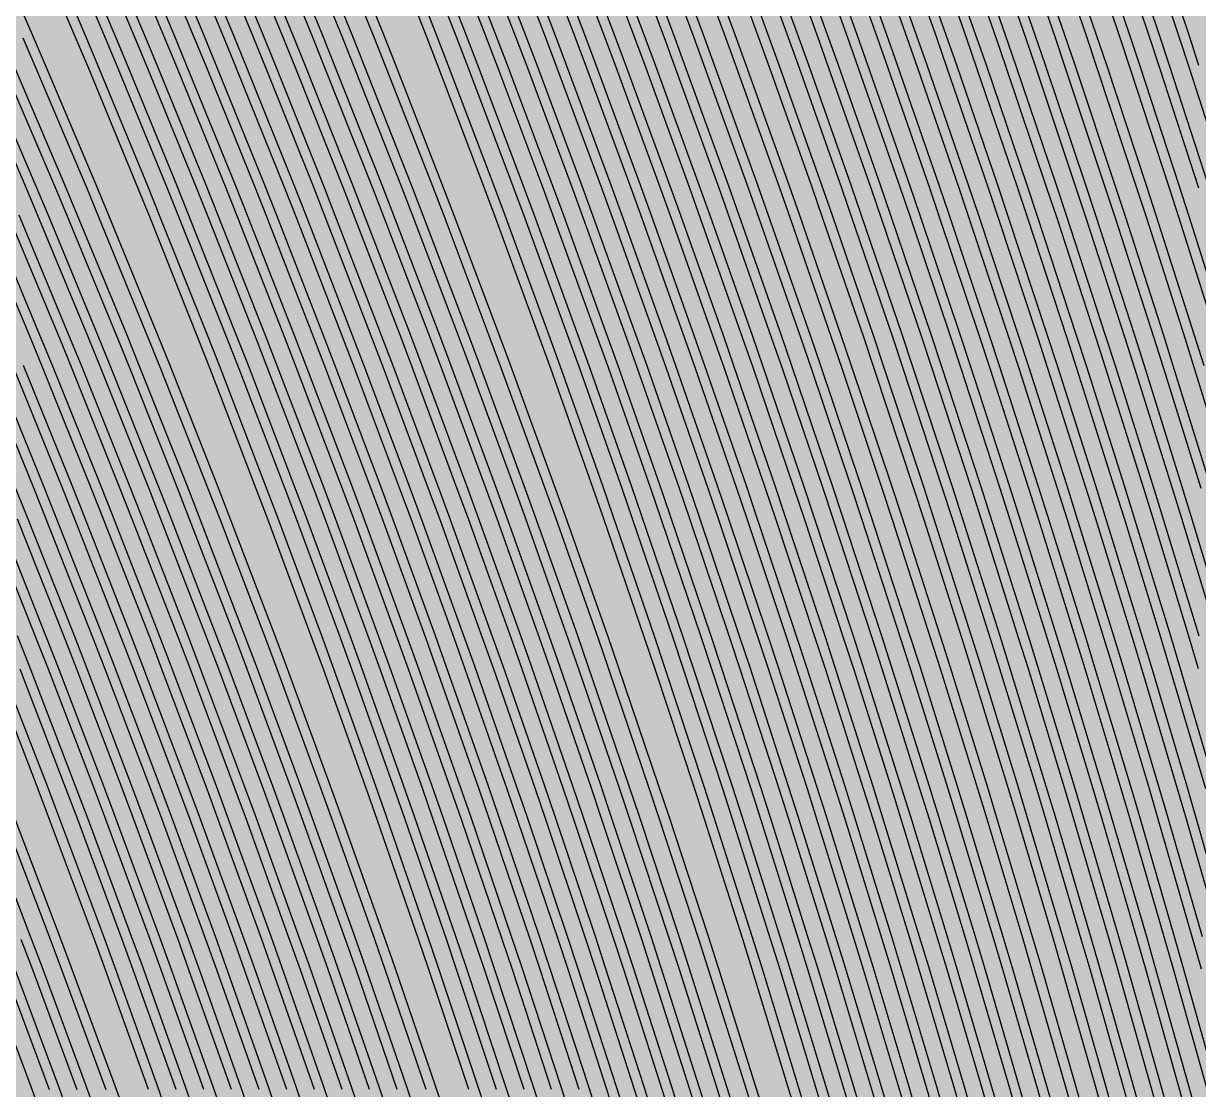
# Model space of a CAD drawing. Header units: metres. Extents: x -7240 to 10960, y -29667 to 1823.
# Drawn here: x 732.9 to 977.2, y -16767.3 to -16545.6 of the extents above; entities that cross this region are included whole.
import ezdxf

# ---------------------------------------------------------------- set-up
doc = ezdxf.new("R2010")
doc.units = ezdxf.units.M
doc.layers.add('Metal1', color=4, linetype='CONTINUOUS')
doc.layers.add('Polyimide', color=7, linetype='CONTINUOUS')

msp = doc.modelspace()

# ---------------------------------------------------------------- hatches: boundary and pattern name
at = {"layer": 'Polyimide'}
msp.add_hatch(color=7, dxfattribs=at).paths.add_polyline_path([(4088.45, -11806.89), (4098.72, -11851.21), (4115.58, -11893.47), (4138.63, -11932.7), (4167.35, -11967.99), (4201.08, -11998.53), (4239.03, -12023.62), (4280.35, -12042.68), (4349.18, -12073.73), (4413.2, -12113.76), (4471.26, -12162.04), (4522.3, -12217.69), (4565.39, -12279.7), (4599.74, -12346.94), (4624.73, -12418.19), (4639.91, -12492.16), (4645, -12567.5), (4639.91, -12642.84), (4624.73, -12716.8), (4599.74, -12788.06), (4565.39, -12855.3), (4522.3, -12917.31), (4471.26, -12972.96), (4413.2, -13021.24), (4349.18, -13061.27), (4280.35, -13092.32), (4239.03, -13111.38), (4201.08, -13136.47), (4167.35, -13167.01), (4138.63, -13202.3), (4115.58, -13241.52), (4098.72, -13283.78), (4088.45, -13328.11), (4085, -13373.48), (4085, -13567.5), (4099.45, -13861.55), (4142.64, -14152.77), (4214.18, -14438.35), (4313.36, -14715.55), (4439.24, -14981.69), (4590.59, -15234.21), (4765.97, -15470.68), (4963.68, -15688.82), (5181.82, -15886.53), (5418.29, -16061.91), (5670.81, -16213.26), (5936.95, -16339.14), (6214.15, -16438.32), (6499.73, -16509.85), (6790.95, -16553.05), (7085, -16567.5), (9960.38, -16567.5), (10038.79, -16571.35), (10116.45, -16582.87), (10192.6, -16601.95), (10266.52, -16628.4), (10337.49, -16661.96), (10404.83, -16702.32), (10467.89, -16749.09), (10526.06, -16801.81), (10578.78, -16859.98), (10625.55, -16923.04), (10665.91, -16990.38), (10699.48, -17061.35), (10725.93, -17135.27), (10745, -17211.43), (10756.52, -17289.08), (10760.38, -17367.5), (10760.38, -21957.3), (10721.61, -22012.91), (10685.97, -22070.59), (10653.58, -22130.14), (10624.53, -22191.39), (10598.92, -22254.16), (10576.82, -22318.25), (10558.3, -22383.46), (10543.41, -22449.6), (10532.21, -22516.46), (10524.72, -22583.84), (10520.97, -22651.53), (10520.97, -22719.32), (10524.72, -22787.01), (10532.21, -22854.38), (10543.41, -22921.24), (10558.3, -22987.38), (10576.82, -23052.6), (10598.92, -23116.68), (10624.53, -23179.45), (10653.58, -23240.71), (10685.97, -23300.26), (10721.61, -23357.93), (10760.38, -23413.54), (10760.38, -28667.5), (10756.52, -28745.91), (10745, -28823.57), (10725.93, -28899.73), (10699.48, -28973.65), (10665.91, -29044.62), (10625.55, -29111.96), (10578.78, -29175.01), (10526.06, -29233.19), (10467.89, -29285.91), (10404.83, -29332.68), (10337.49, -29373.04), (10266.52, -29406.6), (10192.6, -29433.05), (10116.45, -29452.13), (10038.79, -29463.65), (9960.38, -29467.5), (-6239.63, -29467.5), (-6318.04, -29463.65), (-6395.7, -29452.13), (-6471.85, -29433.05), (-6545.77, -29406.6), (-6616.74, -29373.04), (-6684.08, -29332.68), (-6747.14, -29285.91), (-6805.31, -29233.19), (-6858.03, -29175.01), (-6904.8, -29111.96), (-6945.16, -29044.62), (-6978.73, -28973.65), (-7005.18, -28899.73), (-7024.25, -28823.57), (-7035.77, -28745.91), (-7039.63, -28667.5), (-7039.63, -23426.32), (-6999.36, -23370.07), (-6962.33, -23311.63), (-6928.66, -23251.2), (-6898.45, -23188.96), (-6871.81, -23125.12), (-6848.81, -23059.88), (-6829.53, -22993.44), (-6814.04, -22926.02), (-6802.37, -22857.83), (-6794.57, -22789.09), (-6790.67, -22720.02), (-6790.67, -22650.84), (-6794.57, -22581.77), (-6802.37, -22513.03), (-6814.04, -22444.84), (-6829.53, -22377.42), (-6848.81, -22310.98), (-6871.81, -22245.74), (-6898.45, -22181.89), (-6928.66, -22119.66), (-6962.33, -22059.22), (-6999.36, -22000.79), (-7039.63, -21944.54), (-7039.63, -17367.5), (-7035.77, -17289.08), (-7024.25, -17211.43), (-7005.18, -17135.27), (-6978.73, -17061.35), (-6945.16, -16990.38), (-6904.8, -16923.04), (-6858.03, -16859.98), (-6805.31, -16801.81), (-6747.14, -16749.09), (-6684.08, -16702.32), (-6616.74, -16661.96), (-6545.77, -16628.4), (-6471.85, -16601.95), (-6395.7, -16582.87), (-6318.04, -16571.35), (-6239.63, -16567.5), (-3334, -16567.5), (-3039.95, -16553.05), (-2748.73, -16509.85), (-2463.15, -16438.32), (-2185.95, -16339.14), (-1919.81, -16213.26), (-1667.29, -16061.91), (-1430.82, -15886.53), (-1212.68, -15688.82), (-1014.97, -15470.68), (-839.59, -15234.21), (-688.24, -14981.69), (-562.36, -14715.55), (-463.18, -14438.35), (-391.64, -14152.77), (-348.45, -13861.55), (-334, -13567.5), (-334, -13373.48), (-337.45, -13328.11), (-347.72, -13283.78), (-364.58, -13241.52), (-387.63, -13202.3), (-416.35, -13167.01), (-450.08, -13136.47), (-488.03, -13111.38), (-529.35, -13092.32), (-529.35, -13092.32), (-598.18, -13061.27), (-662.2, -13021.24), (-720.26, -12972.96), (-771.3, -12917.31), (-814.39, -12855.3), (-848.74, -12788.06), (-873.73, -12716.8), (-888.91, -12642.84), (-894, -12567.5), (-888.91, -12492.16), (-873.73, -12418.19), (-848.74, -12346.94), (-814.39, -12279.7), (-771.3, -12217.69), (-720.26, -12162.04), (-662.2, -12113.76), (-598.18, -12073.73), (-529.35, -12042.68), (-488.03, -12023.62), (-450.08, -11998.53), (-416.35, -11967.99), (-387.63, -11932.7), (-364.58, -11893.47), (-347.72, -11851.21), (-337.45, -11806.89), (-334, -11761.52), (-334, -11074.31), (-337.45, -11028.94), (-347.72, -10984.62), (-364.58, -10942.36), (-387.63, -10903.13), (-416.35, -10867.84), (-450.08, -10837.3), (-488.03, -10812.21), (-529.35, -10793.16), (-529.35, -10793.16), (-598.18, -10762.1), (-662.2, -10722.07), (-720.26, -10673.8), (-771.3, -10618.15), (-814.39, -10556.13), (-848.74, -10488.89), (-873.73, -10417.64), (-888.91, -10343.67), (-894, -10268.33), (-888.91, -10192.99), (-873.73, -10119.03), (-848.74, -10047.77), (-814.39, -9980.53), (-771.3, -9918.52), (-720.26, -9862.87), (-662.2, -9814.59), (-598.18, -9774.56), (-529.35, -9743.51), (-488.03, -9724.45), (-450.08, -9699.36), (-416.35, -9668.82), (-387.63, -9633.53), (-364.58, -9594.31), (-347.72, -9552.05), (-337.45, -9507.72), (-334, -9462.35), (-334, -8775.14), (-337.45, -8729.78), (-347.72, -8685.45), (-364.58, -8643.19), (-387.63, -8603.96), (-416.35, -8568.68), (-450.08, -8538.14), (-488.03, -8513.05), (-529.35, -8493.99), (-529.35, -8493.99), (-598.18, -8462.94), (-662.2, -8422.91), (-720.26, -8374.63), (-771.3, -8318.98), (-814.39, -8256.97), (-848.74, -8189.73), (-873.73, -8118.47), (-888.91, -8044.5), (-894, -7969.17), (-888.91, -7893.83), (-873.73, -7819.86), (-848.74, -7748.61), (-814.39, -7681.36), (-771.3, -7619.35), (-720.26, -7563.7), (-662.2, -7515.42), (-598.18, -7475.4), (-529.35, -7444.34), (-529.35, -7444.34), (-488.03, -7425.28), (-450.08, -7400.2), (-416.35, -7369.66), (-387.63, -7334.37), (-364.58, -7295.14), (-347.72, -7252.88), (-337.45, -7208.56), (-334, -7163.19), (-334, -6475.98), (-337.45, -6430.61), (-347.72, -6386.29), (-364.58, -6344.02), (-387.63, -6304.8), (-416.35, -6269.51), (-450.08, -6238.97), (-488.03, -6213.88), (-529.35, -6194.82), (-529.35, -6194.82), (-598.18, -6163.77), (-662.2, -6123.74), (-720.26, -6075.46), (-771.3, -6019.81), (-814.39, -5957.8), (-848.74, -5890.56), (-873.73, -5819.31), (-888.91, -5745.34), (-894, -5670), (-888.91, -5594.66), (-873.73, -5520.69), (-848.74, -5449.44), (-814.39, -5382.2), (-771.3, -5320.19), (-720.26, -5264.54), (-662.2, -5216.26), (-598.18, -5176.23), (-529.35, -5145.18), (-529.35, -5145.18), (-488.03, -5126.12), (-450.08, -5101.03), (-416.35, -5070.49), (-387.63, -5035.2), (-364.58, -4995.98), (-347.72, -4953.71), (-337.45, -4909.39), (-334, -4864.02), (-334, 380), (-334, 1522.5), (-289, 1522.5), (-288.78, 1515.63), (-288.1, 1508.79), (-286.98, 1502.02), (-285.42, 1495.32), (-283.43, 1488.75), (-281.01, 1482.32), (-278.17, 1476.06), (-274.93, 1470), (-271.3, 1464.17), (-267.3, 1458.58), (-262.94, 1453.27), (-258.25, 1448.25), (-253.23, 1443.56), (-247.92, 1439.2), (-242.33, 1435.2), (-236.5, 1431.57), (-230.44, 1428.33), (-224.18, 1425.49), (-217.75, 1423.07), (-211.18, 1421.08), (-204.48, 1419.52), (-197.71, 1418.4), (-190.87, 1417.72), (-184, 1417.5), (-177.13, 1417.72), (-170.29, 1418.4), (-163.52, 1419.52), (-156.82, 1421.08), (-150.25, 1423.07), (-143.82, 1425.49), (-137.56, 1428.33), (-131.5, 1431.57), (-125.67, 1435.2), (-120.08, 1439.2), (-114.77, 1443.56), (-109.75, 1448.25), (-105.06, 1453.27), (-100.7, 1458.58), (-96.7, 1464.17), (-93.07, 1470), (-89.83, 1476.06), (-86.99, 1482.32), (-84.57, 1488.75), (-82.58, 1495.32), (-81.02, 1502.02), (-79.9, 1508.79), (-79.22, 1515.63), (-79, 1522.5), (1786, 1522.5), (3835, 1522.5), (3835.21, 1529.04), (3835.86, 1535.55), (3836.92, 1542.01), (3838.41, 1548.38), (3840.31, 1554.64), (3842.61, 1560.77), (3845.31, 1566.73), (3848.4, 1572.5), (3851.85, 1578.06), (3855.66, 1583.38), (3859.82, 1588.43), (3864.29, 1593.21), (3869.07, 1597.68), (3874.12, 1601.84), (3879.44, 1605.65), (3885, 1609.1), (3890.77, 1612.19), (3896.73, 1614.89), (3902.86, 1617.19), (3909.12, 1619.09), (3915.49, 1620.58), (3921.95, 1621.64), (3928.46, 1622.29), (3935, 1622.5), (3941.54, 1622.29), (3948.05, 1621.64), (3954.51, 1620.58), (3960.88, 1619.09), (3967.14, 1617.19), (3973.27, 1614.89), (3979.23, 1612.19), (3985, 1609.1), (3990.56, 1605.65), (3995.88, 1601.84), (4000.93, 1597.68), (4005.71, 1593.21), (4010.18, 1588.43), (4014.34, 1583.38), (4018.15, 1578.06), (4021.6, 1572.5), (4024.69, 1566.73), (4027.39, 1560.77), (4029.69, 1554.64), (4031.59, 1548.38), (4033.08, 1542.01), (4034.14, 1535.55), (4034.79, 1529.04), (4035, 1522.5), (4085, 1522.5), (4085, 380), (4085, 330), (4085, -4864.02), (4088.45, -4909.39), (4098.72, -4953.71), (4115.58, -4995.98), (4138.63, -5035.2), (4167.35, -5070.49), (4201.08, -5101.03), (4239.03, -5126.12), (4280.35, -5145.18), (4280.35, -5145.18), (4349.18, -5176.23), (4413.2, -5216.26), (4471.26, -5264.54), (4522.3, -5320.19), (4565.39, -5382.2), (4599.74, -5449.44), (4624.73, -5520.69), (4639.91, -5594.66), (4645, -5670), (4639.91, -5745.34), (4624.73, -5819.31), (4599.74, -5890.56), (4565.39, -5957.8), (4522.3, -6019.81), (4471.26, -6075.46), (4413.2, -6123.74), (4349.18, -6163.77), (4280.35, -6194.82), (4239.03, -6213.88), (4201.08, -6238.97), (4167.35, -6269.51), (4138.63, -6304.8), (4115.58, -6344.02), (4098.72, -6386.29), (4088.45, -6430.61), (4085, -6475.98), (4085, -11761.52), (4088.45, -11806.89)])

# ---------------------------------------------------------------- linework, layer by layer
at = {"layer": 'Metal1'}
for points in [[(723.72, -16522.94), (734.63, -16547.87), (737.35, -16554.19), (747.9, -16579.12), (750.53, -16585.44), (760.73, -16610.38), (763.27, -16616.69), (773.13, -16641.63), (775.59, -16647.94), (785.11, -16672.88), (787.47, -16679.19), (796.66, -16704.13), (798.94, -16710.44), (807.79, -16735.38), (809.99, -16741.69), (818.51, -16766.64), (820.63, -16772.94)], [(825.45, -16767.27), (817.15, -16742.33), (815.01, -16736.04), (806.39, -16711.1), (804.17, -16704.81), (795.22, -16679.87), (792.92, -16673.58), (783.65, -16648.65), (781.26, -16642.35), (771.66, -16617.42), (769.19, -16611.12), (759.25, -16586.19), (756.69, -16579.89), (746.41, -16554.96), (743.77, -16548.66), (733.14, -16523.73)], [(734.97, -16522.94), (745.61, -16547.88), (748.26, -16554.19), (758.54, -16579.13), (761.1, -16585.44), (771.05, -16610.38), (773.52, -16616.69), (783.13, -16641.64), (785.52, -16647.94), (794.8, -16672.89), (797.1, -16679.19), (806.05, -16704.14), (808.27, -16710.44), (816.9, -16735.39), (819.04, -16741.69), (827.35, -16766.64), (829.41, -16772.94)], [(831.2, -16767.27), (822.94, -16742.33), (820.81, -16736.04), (812.23, -16711.1), (810.03, -16704.81), (801.12, -16679.87), (798.84, -16673.58), (789.61, -16648.64), (787.24, -16642.35), (777.68, -16617.42), (775.22, -16611.12), (765.33, -16586.19), (762.79, -16579.89), (752.56, -16554.96), (749.93, -16548.66), (739.36, -16523.73)], [(741.2, -16522.95), (751.77, -16547.88), (754.41, -16554.2), (764.64, -16579.13), (767.19, -16585.44), (777.09, -16610.39), (779.55, -16616.69), (789.11, -16641.64), (791.48, -16647.94), (800.71, -16672.89), (803.01, -16679.19), (811.91, -16704.14), (814.12, -16710.44), (822.71, -16735.39), (824.83, -16741.69), (833.1, -16766.64), (835.15, -16772.94)], [(836.95, -16767.27), (828.73, -16742.33), (826.61, -16736.04), (818.08, -16711.1), (815.88, -16704.81), (807.03, -16679.87), (804.75, -16673.58), (795.57, -16648.64), (793.21, -16642.35), (783.7, -16617.41), (781.26, -16611.12), (771.42, -16586.19), (768.89, -16579.89), (758.71, -16554.96), (756.1, -16548.66), (745.58, -16523.73)], [(747.42, -16522.95), (757.94, -16547.88), (760.56, -16554.2), (770.74, -16579.13), (773.28, -16585.45), (783.12, -16610.39), (785.57, -16616.7), (795.08, -16641.64), (797.44, -16647.94), (806.63, -16672.89), (808.91, -16679.19), (817.77, -16704.14), (819.97, -16710.44), (828.51, -16735.39), (830.62, -16741.69), (838.85, -16766.65), (840.89, -16772.94)], [(842.7, -16767.26), (834.52, -16742.32), (832.42, -16736.03), (823.92, -16711.1), (821.74, -16704.8), (812.93, -16679.87), (810.66, -16673.57), (801.53, -16648.64), (799.18, -16642.34), (789.73, -16617.41), (787.29, -16611.11), (777.51, -16586.18), (774.99, -16579.88), (764.86, -16554.96), (762.26, -16548.65), (751.8, -16523.73)], [(753.64, -16522.95), (764.11, -16547.88), (766.71, -16554.2), (776.84, -16579.14), (779.36, -16585.45), (789.16, -16610.39), (791.59, -16616.7), (801.06, -16641.64), (803.41, -16647.95), (812.54, -16672.89), (814.81, -16679.2), (823.63, -16704.14), (825.81, -16710.45), (834.31, -16735.4), (836.42, -16741.69), (844.6, -16766.65), (846.63, -16772.94)], [(848.45, -16767.26), (840.31, -16742.32), (838.22, -16736.03), (829.77, -16711.09), (827.6, -16704.8), (818.83, -16679.87), (816.58, -16673.57), (807.49, -16648.64), (805.16, -16642.34), (795.75, -16617.41), (793.33, -16611.11), (783.59, -16586.18), (781.09, -16579.88), (771.02, -16554.95), (768.43, -16548.65), (758.02, -16523.73)], [(759.86, -16522.95), (770.27, -16547.89), (772.87, -16554.2), (782.95, -16579.14), (785.45, -16585.45), (795.2, -16610.39), (797.62, -16616.7), (807.03, -16641.64), (809.37, -16647.95), (818.46, -16672.89), (820.72, -16679.2), (829.48, -16704.14), (831.66, -16710.45), (840.11, -16735.4), (842.21, -16741.7), (850.35, -16766.65), (852.36, -16772.95)], [(856.2, -16773.55), (854.19, -16767.26), (846.1, -16742.32), (844.02, -16736.03), (835.61, -16711.09), (833.45, -16704.8), (824.73, -16679.86), (822.49, -16673.57), (813.45, -16648.64), (811.13, -16642.34), (801.77, -16617.41), (799.37, -16611.11), (789.68, -16586.18), (787.19, -16579.88), (777.17, -16554.95), (774.59, -16548.65), (764.23, -16523.72)], [(766.08, -16522.95), (776.44, -16547.89), (779.02, -16554.2), (789.05, -16579.14), (791.54, -16585.45), (801.23, -16610.39), (803.64, -16616.7), (813.01, -16641.64), (815.33, -16647.95), (824.37, -16672.89), (826.62, -16679.2), (835.34, -16704.15), (837.51, -16710.45), (845.92, -16735.4), (848, -16741.7), (856.1, -16766.65), (858.1, -16772.95)], [(861.93, -16773.55), (859.94, -16767.26), (851.89, -16742.32), (849.82, -16736.03), (841.46, -16711.09), (839.31, -16704.8), (830.64, -16679.86), (828.41, -16673.57), (819.42, -16648.63), (817.11, -16642.34), (807.79, -16617.4), (805.4, -16611.11), (795.76, -16586.18), (793.29, -16579.88), (783.32, -16554.95), (780.76, -16548.65), (770.45, -16523.72)], [(772.3, -16522.95), (782.61, -16547.89), (785.17, -16554.2), (795.15, -16579.14), (797.63, -16585.45), (807.27, -16610.39), (809.67, -16616.7), (818.98, -16641.64), (821.3, -16647.95), (830.29, -16672.9), (832.52, -16679.2), (841.2, -16704.15), (843.35, -16710.45), (851.72, -16735.4), (853.79, -16741.7), (861.85, -16766.65), (863.84, -16772.95)], [(867.67, -16773.54), (865.69, -16767.26), (857.68, -16742.32), (855.62, -16736.03), (847.3, -16711.09), (845.17, -16704.8), (836.54, -16679.86), (834.32, -16673.57), (825.38, -16648.63), (823.08, -16642.34), (813.82, -16617.4), (811.44, -16611.11), (801.85, -16586.17), (799.39, -16579.88), (789.47, -16554.95), (786.92, -16548.65), (776.67, -16523.72)], [(778.52, -16522.95), (788.77, -16547.89), (791.33, -16554.2), (801.25, -16579.14), (803.71, -16585.45), (813.31, -16610.39), (815.69, -16616.7), (824.96, -16641.65), (827.26, -16647.95), (836.21, -16672.9), (838.43, -16679.2), (847.06, -16704.15), (849.2, -16710.45), (857.52, -16735.4), (859.58, -16741.7), (867.6, -16766.65), (869.58, -16772.95)], [(873.41, -16773.54), (871.44, -16767.26), (863.47, -16742.31), (861.42, -16736.03), (853.15, -16711.09), (851.02, -16704.8), (842.44, -16679.86), (840.24, -16673.57), (831.34, -16648.63), (829.05, -16642.34), (819.84, -16617.4), (817.47, -16611.11), (807.94, -16586.17), (805.49, -16579.88), (795.62, -16554.94), (793.09, -16548.65), (782.89, -16523.72)], [(784.74, -16522.95), (794.94, -16547.89), (797.48, -16554.2), (807.35, -16579.14), (809.8, -16585.45), (819.34, -16610.4), (821.71, -16616.7), (830.93, -16641.65), (833.22, -16647.95), (842.12, -16672.9), (844.33, -16679.2), (852.92, -16704.15), (855.04, -16710.45), (863.32, -16735.4), (865.37, -16741.7), (873.34, -16766.65), (875.32, -16772.95)], [(879.15, -16773.54), (877.19, -16767.26), (869.26, -16742.31), (867.22, -16736.03), (858.99, -16711.08), (856.88, -16704.8), (848.34, -16679.86), (846.15, -16673.56), (837.3, -16648.63), (835.03, -16642.33), (825.86, -16617.4), (823.51, -16611.1), (814.02, -16586.17), (811.59, -16579.87), (801.77, -16554.94), (799.25, -16548.64), (789.11, -16523.71)], [(790.96, -16522.96), (801.11, -16547.9), (803.63, -16554.2), (813.45, -16579.15), (815.89, -16585.45), (825.38, -16610.4), (827.74, -16616.7), (836.91, -16641.65), (839.18, -16647.95), (848.04, -16672.9), (850.23, -16679.2), (858.77, -16704.15), (860.89, -16710.45), (869.12, -16735.4), (871.16, -16741.7), (879.09, -16766.66), (881.06, -16772.95)], [(885.16, -16773.54), (883.21, -16767.25), (875.35, -16742.31), (873.33, -16736.02), (865.16, -16711.08), (863.06, -16704.79), (854.58, -16679.85), (852.41, -16673.56), (843.62, -16648.62), (841.37, -16642.33), (832.27, -16617.4), (829.93, -16611.1), (820.52, -16586.17), (818.1, -16579.87), (808.36, -16554.94), (805.86, -16548.64), (795.79, -16523.71)], [(797.64, -16522.96), (807.71, -16547.9), (810.22, -16554.21), (819.96, -16579.15), (822.38, -16585.46), (831.8, -16610.4), (834.15, -16616.7), (843.25, -16641.65), (845.51, -16647.95), (854.29, -16672.9), (856.47, -16679.2), (864.95, -16704.15), (867.05, -16710.45), (875.23, -16735.41), (877.25, -16741.7), (885.12, -16766.66), (887.07, -16772.95)], [(893.94, -16773.53), (892.05, -16767.25), (884.4, -16742.3), (882.43, -16736.02), (874.49, -16711.07), (872.45, -16704.79), (864.21, -16679.84), (862.09, -16673.55), (853.55, -16648.61), (851.36, -16642.32), (842.51, -16617.38), (840.24, -16611.09), (831.08, -16586.16), (828.73, -16579.86), (819.26, -16554.93), (816.83, -16548.63), (807.04, -16523.7)], [(808.9, -16522.96), (818.69, -16547.91), (821.13, -16554.21), (830.6, -16579.16), (832.96, -16585.46), (842.12, -16610.41), (844.39, -16616.71), (853.24, -16641.66), (855.44, -16647.96), (863.99, -16672.91), (866.1, -16679.21), (874.35, -16704.16), (876.39, -16710.46), (884.34, -16735.41), (886.31, -16741.71), (893.96, -16766.67), (895.86, -16772.96)], [(899.68, -16773.53), (897.8, -16767.24), (890.19, -16742.3), (888.23, -16736.01), (880.33, -16711.07), (878.31, -16704.78), (870.11, -16679.84), (868.01, -16673.55), (859.51, -16648.61), (857.33, -16642.32), (848.53, -16617.38), (846.27, -16611.09), (837.17, -16586.15), (834.83, -16579.86), (825.41, -16554.93), (822.99, -16548.63), (813.26, -16523.7)], [(815.12, -16522.96), (824.86, -16547.91), (827.28, -16554.21), (836.7, -16579.16), (839.04, -16585.46), (848.15, -16610.41), (850.42, -16616.71), (859.22, -16641.66), (861.4, -16647.96), (869.9, -16672.91), (872.01, -16679.21), (880.21, -16704.16), (882.24, -16710.46), (890.14, -16735.42), (892.1, -16741.71), (899.71, -16766.67), (901.59, -16772.96)], [(905.41, -16773.52), (903.54, -16767.24), (895.98, -16742.3), (894.04, -16736.01), (886.18, -16711.07), (884.16, -16704.78), (876.01, -16679.84), (873.92, -16673.55), (865.47, -16648.61), (863.3, -16642.32), (854.56, -16617.38), (852.31, -16611.09), (843.25, -16586.15), (840.93, -16579.86), (831.56, -16554.92), (829.16, -16548.63), (819.48, -16523.69)], [(821.34, -16522.97), (831.03, -16547.91), (833.43, -16554.21), (842.8, -16579.16), (845.13, -16585.46), (854.19, -16610.41), (856.44, -16616.71), (865.19, -16641.66), (867.37, -16647.96), (875.82, -16672.91), (877.91, -16679.21), (886.07, -16704.17), (888.09, -16710.46), (895.94, -16735.42), (897.89, -16741.71), (905.46, -16766.67), (907.33, -16772.96)], [(911.15, -16773.52), (909.29, -16767.24), (901.77, -16742.29), (899.84, -16736.01), (892.02, -16711.06), (890.02, -16704.78), (881.91, -16679.84), (879.84, -16673.55), (871.43, -16648.61), (869.28, -16642.32), (860.58, -16617.38), (858.35, -16611.09), (849.34, -16586.15), (847.03, -16579.86), (837.72, -16554.92), (835.33, -16548.63), (825.7, -16523.69)], [(827.56, -16522.97), (837.19, -16547.91), (839.59, -16554.22), (848.9, -16579.16), (851.22, -16585.47), (860.23, -16610.41), (862.46, -16616.71), (871.17, -16641.67), (873.33, -16647.96), (881.73, -16672.92), (883.82, -16679.21), (891.92, -16704.17), (893.93, -16710.46), (901.75, -16735.42), (903.68, -16741.71), (911.21, -16766.67), (913.07, -16772.96)], [(916.89, -16773.52), (915.04, -16767.24), (907.56, -16742.29), (905.64, -16736.01), (897.87, -16711.06), (895.88, -16704.78), (887.82, -16679.83), (885.75, -16673.55), (877.4, -16648.61), (875.25, -16642.32), (866.6, -16617.38), (864.38, -16611.09), (855.43, -16586.15), (853.13, -16579.86), (843.87, -16554.92), (841.49, -16548.63), (831.92, -16523.69)], [(833.78, -16522.97), (843.36, -16547.91), (845.74, -16554.22), (855.01, -16579.16), (857.31, -16585.47), (866.26, -16610.42), (868.49, -16616.72), (877.14, -16641.67), (879.29, -16647.96), (887.65, -16672.92), (889.72, -16679.21), (897.78, -16704.17), (899.78, -16710.46), (907.55, -16735.42), (909.47, -16741.71), (916.96, -16766.67), (918.81, -16772.96)], [(922.63, -16773.52), (920.79, -16767.24), (913.35, -16742.29), (911.44, -16736.01), (903.72, -16711.06), (901.73, -16704.78), (893.72, -16679.83), (891.66, -16673.55), (883.36, -16648.6), (881.23, -16642.32), (872.62, -16617.37), (870.42, -16611.08), (861.51, -16586.15), (859.23, -16579.85), (850.02, -16554.92), (847.66, -16548.62), (838.14, -16523.69)], [(840, -16522.97), (849.53, -16547.92), (851.89, -16554.22), (861.11, -16579.17), (863.39, -16585.47), (872.3, -16610.42), (874.51, -16616.72), (883.12, -16641.67), (885.25, -16647.97), (893.56, -16672.92), (895.62, -16679.22), (903.64, -16704.17), (905.62, -16710.46), (913.35, -16735.42), (915.26, -16741.71), (922.71, -16766.67), (924.55, -16772.96)], [(928.36, -16773.52), (926.54, -16767.24), (919.14, -16742.29), (917.24, -16736.01), (909.56, -16711.06), (907.59, -16704.78), (899.62, -16679.83), (897.58, -16673.54), (889.32, -16648.6), (887.2, -16642.31), (878.65, -16617.37), (876.45, -16611.08), (867.6, -16586.14), (865.33, -16579.85), (856.17, -16554.91), (853.82, -16548.62), (844.36, -16523.69)], [(846.22, -16522.97), (855.69, -16547.92), (858.05, -16554.22), (867.21, -16579.17), (869.48, -16585.47), (878.34, -16610.42), (880.54, -16616.72), (889.09, -16641.67), (891.22, -16647.97), (899.48, -16672.92), (901.53, -16679.22), (909.5, -16704.17), (911.47, -16710.47), (919.15, -16735.42), (921.06, -16741.71), (928.46, -16766.67), (930.29, -16772.96)], [(934.1, -16773.52), (932.28, -16767.24), (924.93, -16742.29), (923.04, -16736), (915.41, -16711.06), (913.45, -16704.77), (905.52, -16679.83), (903.49, -16673.54), (895.28, -16648.6), (893.17, -16642.31), (884.67, -16617.37), (882.49, -16611.08), (873.68, -16586.14), (871.43, -16579.85), (862.32, -16554.91), (859.99, -16548.62), (850.58, -16523.68)], [(852.45, -16522.97), (861.86, -16547.92), (864.2, -16554.22), (873.31, -16579.17), (875.57, -16585.47), (884.38, -16610.42), (886.56, -16616.72), (895.07, -16641.67), (897.18, -16647.97), (905.39, -16672.92), (907.43, -16679.22), (915.35, -16704.17), (917.32, -16710.47), (924.96, -16735.42), (926.85, -16741.72), (934.2, -16766.68), (936.02, -16772.96)], [(939.84, -16773.51), (938.03, -16767.23), (930.72, -16742.28), (928.84, -16736), (921.25, -16711.06), (919.3, -16704.77), (911.43, -16679.83), (909.41, -16673.54), (901.24, -16648.6), (899.15, -16642.31), (890.69, -16617.37), (888.52, -16611.08), (879.77, -16586.14), (877.53, -16579.85), (868.47, -16554.91), (866.15, -16548.62), (856.8, -16523.68)], [(858.67, -16522.97), (868.03, -16547.92), (870.35, -16554.22), (879.41, -16579.17), (881.66, -16585.47), (890.41, -16610.42), (892.58, -16616.72), (901.04, -16641.67), (903.14, -16647.97), (911.31, -16672.92), (913.33, -16679.22), (921.21, -16704.18), (923.16, -16710.47), (930.76, -16735.43), (932.64, -16741.72), (939.95, -16766.68), (941.76, -16772.97)], [(945.58, -16773.51), (943.78, -16767.23), (936.51, -16742.28), (934.65, -16736), (927.1, -16711.05), (925.16, -16704.77), (917.33, -16679.82), (915.32, -16673.54), (907.2, -16648.59), (905.12, -16642.31), (896.71, -16617.37), (894.56, -16611.08), (885.86, -16586.14), (883.63, -16579.85), (874.63, -16554.91), (872.32, -16548.62), (863.02, -16523.68)], [(864.89, -16522.97), (874.19, -16547.92), (876.51, -16554.22), (885.51, -16579.17), (887.74, -16585.47), (896.45, -16610.42), (898.61, -16616.72), (907.02, -16641.68), (909.1, -16647.97), (917.22, -16672.93), (919.24, -16679.22), (927.07, -16704.18), (929.01, -16710.47), (936.56, -16735.43), (938.43, -16741.72), (945.7, -16766.68), (947.5, -16772.97), (954.5, -16797.93), (956.23, -16804.22), (962.95, -16829.18), (964.61, -16835.47), (971.07, -16860.43), (972.66, -16866.71), (978.86, -16891.68)], [(982.68, -16892.16), (976.53, -16867.2), (974.96, -16860.92), (968.55, -16835.97), (966.91, -16829.69), (960.24, -16804.74), (958.53, -16798.46), (951.59, -16773.51), (949.81, -16767.23), (942.6, -16742.28), (940.75, -16736), (933.26, -16711.05), (931.34, -16704.77), (923.57, -16679.82), (921.58, -16673.54), (913.53, -16648.59), (911.46, -16642.31), (903.12, -16617.36), (900.98, -16611.08), (892.35, -16586.13), (890.14, -16579.84), (881.21, -16554.9), (878.92, -16548.61), (869.69, -16523.68)], [(871.57, -16522.98), (880.8, -16547.92), (883.09, -16554.23), (892.02, -16579.18), (894.24, -16585.47), (902.87, -16610.43), (905.02, -16616.72), (913.36, -16641.68), (915.43, -16647.97), (923.48, -16672.93), (925.48, -16679.22), (933.25, -16704.18), (935.17, -16710.47), (942.66, -16735.43), (944.52, -16741.72), (951.73, -16766.68), (953.52, -16772.97), (960.46, -16797.93), (962.17, -16804.22), (968.84, -16829.18), (970.49, -16835.47), (976.9, -16860.43), (978.48, -16866.72)], [(980.93, -16860.92), (974.59, -16835.97), (972.96, -16829.69), (966.36, -16804.74), (964.66, -16798.46), (957.79, -16773.51), (956.03, -16767.23), (948.88, -16742.28), (947.05, -16736), (939.63, -16711.05), (937.73, -16704.77), (930.04, -16679.82), (928.06, -16673.54), (920.09, -16648.59), (918.04, -16642.3), (909.78, -16617.36), (907.66, -16611.07), (899.12, -16586.13), (896.92, -16579.84), (888.08, -16554.9), (885.81, -16548.61), (876.67, -16523.67)], [(878.55, -16522.98), (887.69, -16547.93), (889.96, -16554.23), (898.81, -16579.18), (901.01, -16585.48), (909.56, -16610.43), (911.68, -16616.73), (919.94, -16641.68), (921.99, -16647.97), (929.97, -16672.93), (931.95, -16679.22), (939.64, -16704.18), (941.55, -16710.47), (948.97, -16735.43), (950.8, -16741.72), (957.95, -16766.68), (959.72, -16772.97), (966.59, -16797.93), (968.29, -16804.22), (974.9, -16829.18), (976.53, -16835.47), (982.87, -16860.43)], [(978.61, -16829.69), (972.04, -16804.73), (970.36, -16798.46), (963.53, -16773.5), (961.77, -16767.23), (954.67, -16742.27), (952.85, -16736), (945.48, -16711.05), (943.59, -16704.76), (935.94, -16679.82), (933.98, -16673.53), (926.05, -16648.59), (924.02, -16642.3), (915.81, -16617.36), (913.7, -16611.07), (905.2, -16586.13), (903.02, -16579.84), (894.23, -16554.9), (891.98, -16548.61), (882.89, -16523.67)], [(884.77, -16522.98), (893.86, -16547.93), (896.12, -16554.23), (904.91, -16579.18), (907.09, -16585.48), (915.6, -16610.43), (917.7, -16616.73), (925.92, -16641.68), (927.95, -16647.98), (935.89, -16672.93), (937.85, -16679.22), (945.5, -16704.18), (947.39, -16710.47), (954.77, -16735.43), (956.59, -16741.72), (963.7, -16766.68), (965.45, -16772.97), (972.29, -16797.93), (973.98, -16804.22), (980.55, -16829.19)], [(977.73, -16804.73), (976.05, -16798.46), (969.26, -16773.5), (967.52, -16767.23), (960.46, -16742.27), (958.65, -16735.99), (951.32, -16711.04), (949.44, -16704.76), (941.84, -16679.81), (939.89, -16673.53), (932.01, -16648.58), (929.99, -16642.3), (921.83, -16617.35), (919.74, -16611.07), (911.29, -16586.13), (909.12, -16579.84), (900.38, -16554.9), (898.14, -16548.61), (889.11, -16523.67)], [(890.99, -16522.98), (900.03, -16547.93), (902.27, -16554.23), (911.01, -16579.18), (913.18, -16585.48), (921.63, -16610.43), (923.73, -16616.73), (931.89, -16641.68), (933.92, -16647.98), (941.8, -16672.93), (943.75, -16679.23), (951.36, -16704.18), (953.24, -16710.47), (960.57, -16735.44), (962.39, -16741.72), (969.45, -16766.69), (971.19, -16772.97), (977.99, -16797.94)], [(981.75, -16798.46), (975, -16773.5), (973.27, -16767.22), (966.25, -16742.27), (964.45, -16735.99), (957.17, -16711.04), (955.3, -16704.76), (947.74, -16679.81), (945.81, -16673.53), (937.97, -16648.58), (935.96, -16642.3), (927.85, -16617.35), (925.77, -16611.07), (917.37, -16586.12), (915.22, -16579.84), (906.54, -16554.89), (904.31, -16548.61), (895.33, -16523.66)], [(897.21, -16522.98), (906.19, -16547.93), (908.42, -16554.23), (917.11, -16579.18), (919.27, -16585.48), (927.67, -16610.43), (929.75, -16616.73), (937.87, -16641.69), (939.88, -16647.98), (947.72, -16672.94), (949.66, -16679.23), (957.22, -16704.19), (959.09, -16710.48), (966.38, -16735.44), (968.18, -16741.72), (975.2, -16766.69), (976.93, -16772.97), (983.68, -16797.94)], [(979.02, -16767.22), (972.04, -16742.27), (970.26, -16735.99), (963.01, -16711.04), (961.16, -16704.76), (953.65, -16679.81), (951.72, -16673.53), (943.93, -16648.58), (941.94, -16642.3), (933.87, -16617.35), (931.81, -16611.07), (923.46, -16586.12), (921.32, -16579.83), (912.69, -16554.89), (910.48, -16548.6), (901.55, -16523.66)], [(903.43, -16522.98), (912.36, -16547.93), (914.58, -16554.23), (923.21, -16579.19), (925.36, -16585.48), (933.71, -16610.44), (935.78, -16616.73), (943.84, -16641.69), (945.84, -16647.98), (953.63, -16672.94), (955.56, -16679.23), (963.07, -16704.19), (964.93, -16710.48), (972.18, -16735.44), (973.97, -16741.73), (980.94, -16766.69)], [(977.83, -16742.27), (976.06, -16735.99), (968.86, -16711.04), (967.01, -16704.76), (959.55, -16679.81), (957.63, -16673.53), (949.9, -16648.58), (947.91, -16642.3), (939.9, -16617.35), (937.84, -16611.06), (929.55, -16586.12), (927.42, -16579.83), (918.84, -16554.89), (916.64, -16548.6), (907.77, -16523.66)], [(909.65, -16522.99), (918.53, -16547.94), (920.73, -16554.23), (929.31, -16579.19), (931.44, -16585.48), (939.74, -16610.44), (941.8, -16616.73), (949.82, -16641.69), (951.8, -16647.98), (959.55, -16672.94), (961.46, -16679.23), (968.93, -16704.19), (970.78, -16710.48), (977.98, -16735.44)], [(981.86, -16735.99), (974.71, -16711.04), (972.87, -16704.76), (965.45, -16679.81), (963.55, -16673.53), (955.86, -16648.58), (953.89, -16642.29), (945.92, -16617.35), (943.88, -16611.06), (935.63, -16586.12), (933.52, -16579.83), (924.99, -16554.89), (922.81, -16548.6), (913.99, -16523.66)], [(915.88, -16522.99), (924.69, -16547.94), (926.88, -16554.24), (935.41, -16579.19), (937.53, -16585.48), (945.78, -16610.44), (947.82, -16616.73), (955.79, -16641.69), (957.77, -16647.98), (965.46, -16672.94), (967.37, -16679.23), (974.79, -16704.19), (976.63, -16710.48), (983.78, -16735.44)], [(978.73, -16704.75), (971.35, -16679.8), (969.46, -16673.52), (961.82, -16648.57), (959.86, -16642.29), (951.94, -16617.34), (949.91, -16611.06), (941.72, -16586.11), (939.62, -16579.83), (931.14, -16554.88), (928.97, -16548.6), (920.21, -16523.66)], [(922.1, -16522.99), (930.86, -16547.94), (933.04, -16554.24), (941.51, -16579.19), (943.62, -16585.49), (951.82, -16610.44), (953.85, -16616.73), (961.77, -16641.69), (963.73, -16647.98), (971.38, -16672.94), (973.27, -16679.23), (980.65, -16704.19)], [(977.26, -16679.8), (975.38, -16673.52), (967.78, -16648.57), (965.83, -16642.29), (957.97, -16617.34), (955.95, -16611.06), (947.81, -16586.11), (945.72, -16579.83), (937.3, -16554.88), (935.14, -16548.6), (926.43, -16523.65)], [(928.32, -16522.99), (937.03, -16547.94), (939.19, -16554.24), (947.62, -16579.19), (949.71, -16585.49), (957.85, -16610.44), (959.87, -16616.74), (967.74, -16641.69), (969.69, -16647.98), (977.29, -16672.94)], [(981.29, -16673.52), (973.74, -16648.57), (971.81, -16642.29), (963.99, -16617.34), (961.98, -16611.06), (953.89, -16586.11), (951.82, -16579.83), (943.45, -16554.88), (941.3, -16548.59), (932.65, -16523.65)], [(934.54, -16522.99), (943.19, -16547.94), (945.34, -16554.24), (953.72, -16579.19), (955.79, -16585.49), (963.89, -16610.44), (965.9, -16616.74), (973.72, -16641.7), (975.66, -16647.99), (983.21, -16672.95)], [(977.78, -16642.29), (970.01, -16617.34), (968.02, -16611.06), (959.98, -16586.11), (957.92, -16579.82), (949.6, -16554.88), (947.47, -16548.59), (938.87, -16523.65)], [(940.76, -16522.99), (949.36, -16547.95), (951.5, -16554.24), (959.82, -16579.2), (961.88, -16585.49), (969.93, -16610.45), (971.92, -16616.74), (979.69, -16641.7)], [(984.12, -16642.28), (976.42, -16617.33), (974.44, -16611.05), (966.47, -16586.1), (964.43, -16579.82), (956.18, -16554.87), (954.07, -16548.59), (945.55, -16523.65)], [(947.44, -16522.99), (955.97, -16547.95), (958.08, -16554.24), (966.33, -16579.2), (968.38, -16585.49), (976.35, -16610.45), (978.33, -16616.74)], [(981.13, -16611.05), (973.24, -16586.1), (971.22, -16579.82), (963.05, -16554.87), (960.96, -16548.59), (952.53, -16523.64)], [(954.42, -16523), (962.86, -16547.95), (964.95, -16554.24), (973.12, -16579.2), (975.14, -16585.49), (983.04, -16610.45)], [(977.32, -16579.82), (969.21, -16554.87), (967.13, -16548.59), (958.75, -16523.64)], [(960.64, -16523), (969.03, -16547.95), (971.11, -16554.25), (979.22, -16579.2)], [(983.41, -16579.82), (975.36, -16554.87), (973.3, -16548.58), (964.97, -16523.64)], [(966.86, -16523), (975.19, -16547.96), (977.26, -16554.25)], [(816.62, -16767.28), (808.1, -16742.34), (805.9, -16736.05), (797.05, -16711.11), (794.78, -16704.82), (785.6, -16679.88), (783.24, -16673.59), (773.72, -16648.66), (771.27, -16642.36), (761.42, -16617.43), (758.88, -16611.13), (748.68, -16586.2), (746.06, -16579.9), (735.51, -16554.97), (732.79, -16548.67)], [(804.84, -16767.28), (796.22, -16742.34), (794, -16736.05), (785.05, -16711.12), (782.74, -16704.82), (773.45, -16679.89), (771.06, -16673.59), (761.44, -16648.66), (758.96, -16642.36), (748.99, -16617.43), (746.42, -16611.13), (736.1, -16586.21), (733.45, -16579.9), (722.77, -16554.98)], [(724.61, -16554.19), (735.29, -16579.12), (737.95, -16585.44), (748.27, -16610.37), (750.84, -16616.68), (760.82, -16641.62), (763.3, -16647.93), (772.93, -16672.88), (775.33, -16679.18), (784.62, -16704.13), (786.93, -16710.43), (795.89, -16735.38), (798.11, -16741.68), (806.74, -16766.63), (808.87, -16772.93)], [(810.59, -16767.28), (802.01, -16742.34), (799.8, -16736.05), (790.89, -16711.11), (788.6, -16704.82), (779.36, -16679.89), (776.98, -16673.59), (767.4, -16648.66), (764.93, -16642.36), (755.01, -16617.43), (752.46, -16611.13), (742.19, -16586.2), (739.55, -16579.9), (728.92, -16554.98)], [(730.76, -16554.19), (741.39, -16579.12), (744.03, -16585.44), (754.31, -16610.37), (756.87, -16616.69), (766.79, -16641.62), (769.26, -16647.94), (778.85, -16672.88), (781.23, -16679.19), (790.48, -16704.13), (792.77, -16710.44), (801.69, -16735.38), (803.9, -16741.69), (812.48, -16766.63), (814.61, -16772.93)], [(725.77, -16585.43), (736.2, -16610.37), (738.79, -16616.68), (748.87, -16641.62), (751.37, -16647.93), (761.1, -16672.87), (763.52, -16679.18), (772.9, -16704.12), (775.23, -16710.43), (784.28, -16735.38), (786.52, -16741.68), (795.24, -16766.63), (797.4, -16772.93)], [(731.86, -16585.43), (742.24, -16610.37), (744.82, -16616.68), (754.84, -16641.62), (757.34, -16647.93), (767.02, -16672.87), (769.42, -16679.18), (778.76, -16704.13), (781.08, -16710.43), (790.08, -16735.38), (792.32, -16741.68), (800.99, -16766.63), (803.14, -16772.93)], [(793.35, -16767.28), (784.64, -16742.35), (782.4, -16736.05), (773.36, -16711.12), (771.03, -16704.82), (761.65, -16679.89), (759.24, -16673.59), (749.51, -16648.66), (747.01, -16642.36), (736.94, -16617.44), (734.35, -16611.13), (723.93, -16586.21)], [(799.1, -16767.28), (790.43, -16742.35), (788.2, -16736.05), (779.2, -16711.12), (776.89, -16704.82), (767.55, -16679.89), (765.15, -16673.59), (755.48, -16648.66), (752.99, -16642.36), (742.97, -16617.44), (740.39, -16611.13), (730.02, -16586.21)], [(781.85, -16767.29), (773.06, -16742.35), (770.8, -16736.06), (761.67, -16711.12), (759.32, -16704.83), (749.84, -16679.9), (747.41, -16673.6), (737.59, -16648.67), (735.06, -16642.37), (724.9, -16617.44)], [(726.75, -16616.68), (736.92, -16641.62), (739.45, -16647.93), (749.27, -16672.87), (751.71, -16679.18), (761.19, -16704.12), (763.54, -16710.43), (772.68, -16735.37), (774.94, -16741.68), (783.74, -16766.63), (785.92, -16772.93)], [(787.6, -16767.28), (778.85, -16742.35), (776.6, -16736.05), (767.51, -16711.12), (765.17, -16704.82), (755.75, -16679.89), (753.32, -16673.6), (743.55, -16648.67), (741.04, -16642.37), (730.92, -16617.44)], [(732.77, -16616.68), (742.89, -16641.62), (745.41, -16647.93), (755.19, -16672.87), (757.62, -16679.18), (767.05, -16704.12), (769.39, -16710.43), (778.48, -16735.38), (780.73, -16741.68), (789.49, -16766.63), (791.66, -16772.93)], [(730.94, -16641.62), (733.49, -16647.93), (743.36, -16672.87), (745.81, -16679.18), (755.33, -16704.12), (757.7, -16710.43), (766.87, -16735.37), (769.15, -16741.68), (777.99, -16766.62), (780.18, -16772.93)], [(770.36, -16767.29), (761.48, -16742.35), (759.19, -16736.06), (749.98, -16711.13), (747.6, -16704.83), (738.04, -16679.9), (735.58, -16673.6), (725.67, -16648.67)], [(727.52, -16647.93), (737.44, -16672.87), (739.91, -16679.18), (749.47, -16704.12), (751.85, -16710.43), (761.07, -16735.37), (763.36, -16741.68), (772.24, -16766.62), (774.44, -16772.93)], [(776.1, -16767.29), (767.27, -16742.35), (764.99, -16736.06), (755.82, -16711.13), (753.46, -16704.83), (743.94, -16679.9), (741.49, -16673.6), (731.63, -16648.67)], [(731.52, -16672.86), (734, -16679.18), (743.61, -16704.12), (746, -16710.43), (755.27, -16735.37), (757.57, -16741.68), (766.49, -16766.62), (768.71, -16772.93)], [(758.86, -16767.29), (749.9, -16742.36), (747.59, -16736.06), (738.28, -16711.13), (735.89, -16704.83), (726.24, -16679.9)], [(728.1, -16679.18), (737.76, -16704.12), (740.16, -16710.43), (749.47, -16735.37), (751.78, -16741.68), (760.74, -16766.62), (762.97, -16772.93)], [(764.61, -16767.29), (755.69, -16742.36), (753.39, -16736.06), (744.13, -16711.13), (741.75, -16704.83), (732.14, -16679.9)], [(724.66, -16710.42), (734.25, -16735.36), (736.63, -16741.67), (745.88, -16766.61), (748.17, -16772.92)], [(730.82, -16710.42), (740.35, -16735.36), (742.72, -16741.67), (751.91, -16766.61), (754.18, -16772.92)], [(750.03, -16767.3), (740.85, -16742.37), (738.48, -16736.07), (728.95, -16711.14)], [(744, -16767.3), (734.76, -16742.37), (732.38, -16736.07)], [(725.05, -16741.67), (734.38, -16766.61), (736.69, -16772.92)], [(730.84, -16741.67), (740.13, -16766.61), (742.43, -16772.92)], [(738.25, -16767.3), (728.97, -16742.37)]]:
    msp.add_lwpolyline(points, dxfattribs=at)

doc.saveas('drawing.dxf')
